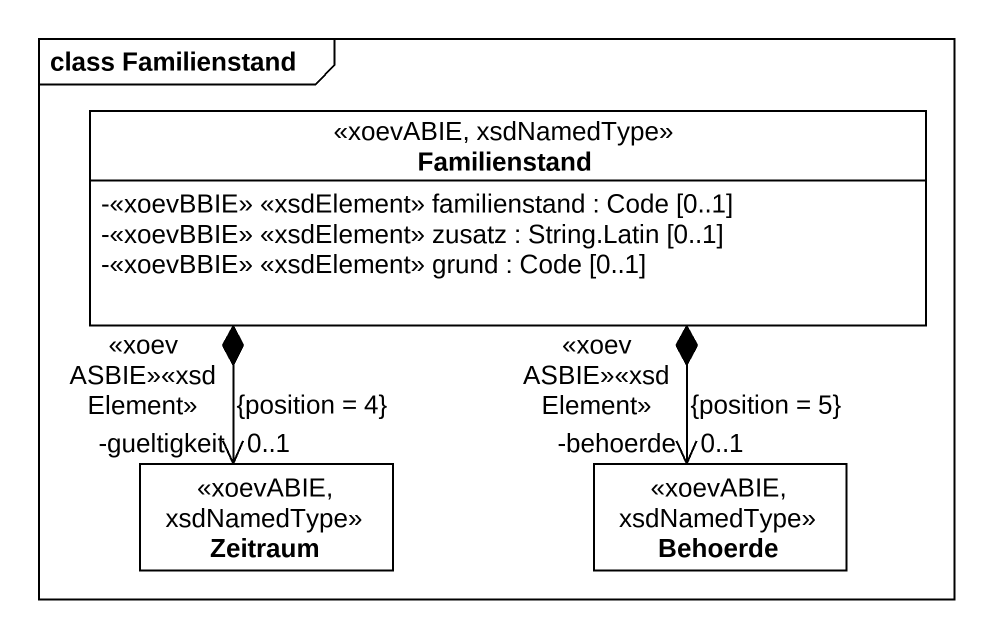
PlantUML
@startuml
mainframe class Familienstand
hide circle
hide empty members
skinparam classAttributeIconSize 0
class Familienstand <<xoevABIE, xsdNamedType>> {
  -<<xoevBBIE>> <<xsdElement>> familienstand : Code [0..1]
  -<<xoevBBIE>> <<xsdElement>> zusatz : String.Latin [0..1]
  -<<xoevBBIE>> <<xsdElement>> grund : Code [0..1]
}
class Zeitraum <<xoevABIE, xsdNamedType>>
class Behoerde <<xoevABIE, xsdNamedType>>
Familienstand *--> "-gueltigkeit\n<<xoevASBIE>><<xsdElement>>\n0..1\n{position = 4}" Zeitraum
Familienstand *--> "-behoerde\n<<xoevASBIE>><<xsdElement>>\n0..1\n{position = 5}" Behoerde
@enduml
